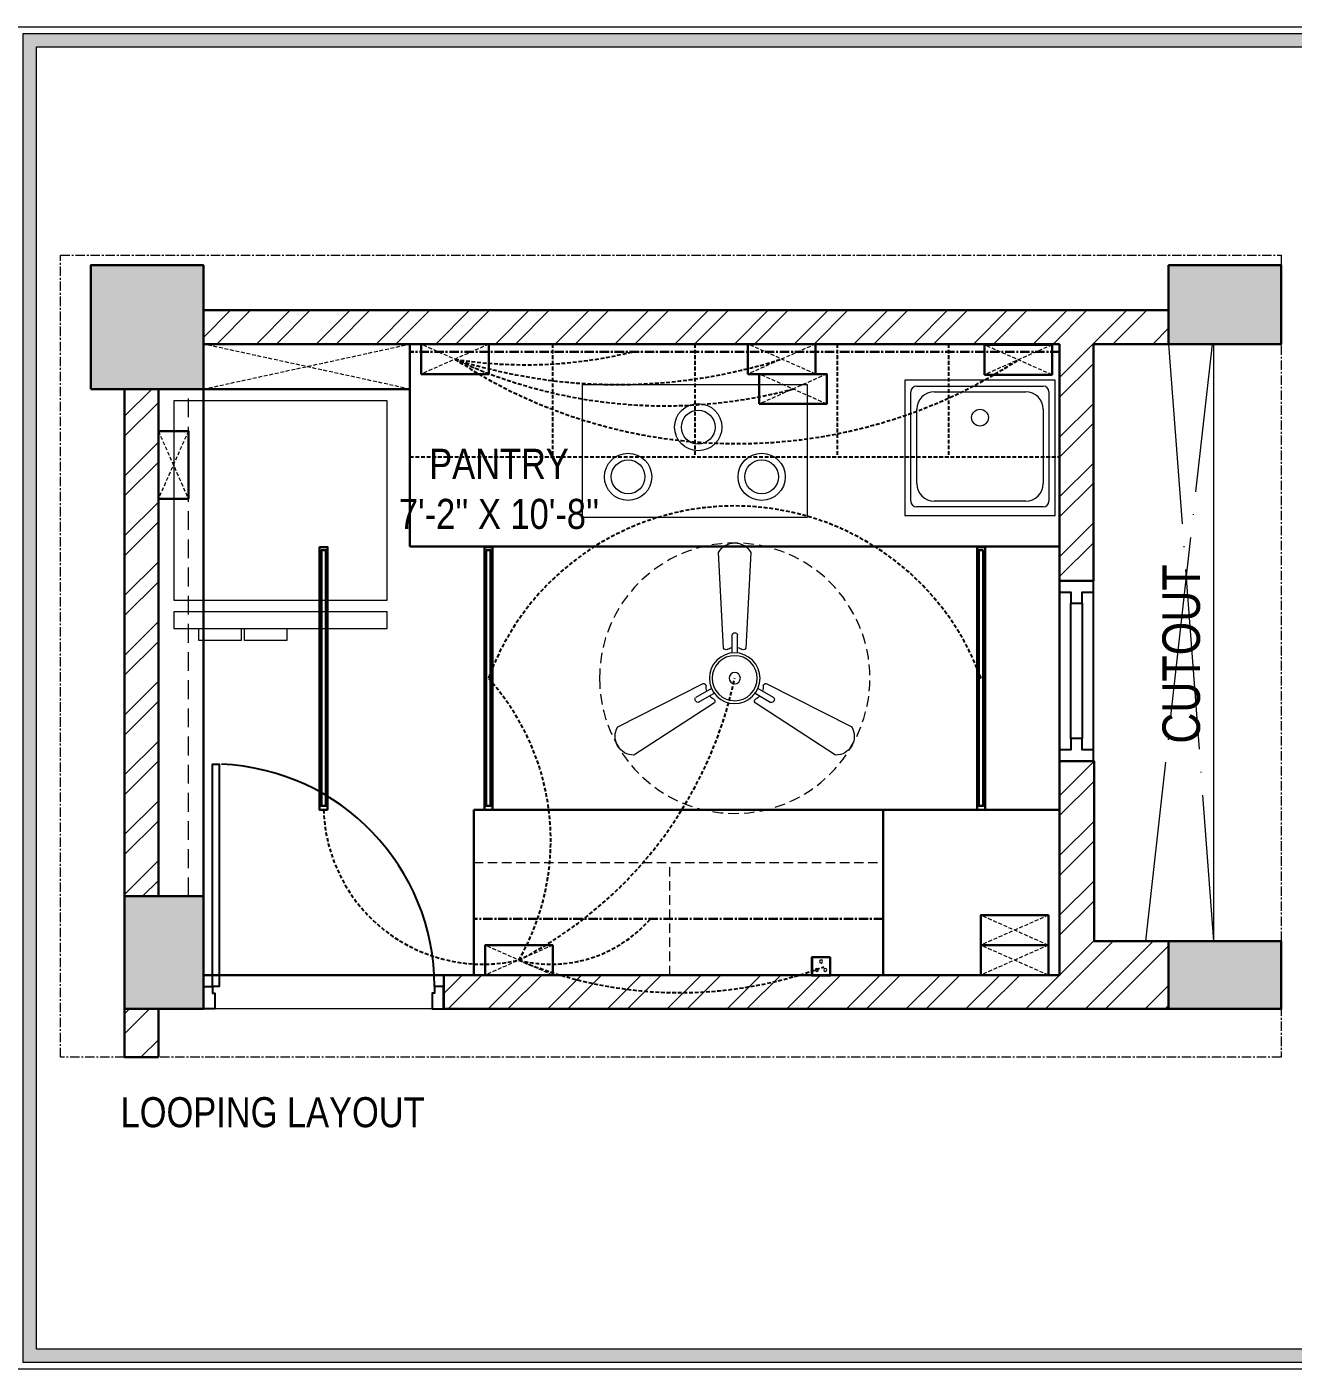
# Model space of a CAD drawing. Header units: millimetres. Extents: x 56222 to 3066687, y -650199 to -121287.
# Drawn here: x 133600.6 to 133769.2, y -185250.5 to -185071.8 of the extents above; entities that cross this region are included whole.
import ezdxf

# ---------------------------------------------------------------- set-up
doc = ezdxf.new("R2010")
doc.units = ezdxf.units.MM
doc.header["$MEASUREMENT"] = 0
for name, pattern in [('ACAD_ISO02W100', [15, 12, -3]), ('ACAD_ISO04W100', [30, 24, -3, 0, -3]), ('CENTER', [2, 1.25, -0.25, 0.25, -0.25]), ('DASHED', [0.75, 0.5, -0.25]), ('DASHED2', [0.375, 0.25, -0.125]), ('DASHEDX2', [1.5, 1, -0.5]), ('HIDDEN', [0.375, 0.25, -0.125])]:
    doc.linetypes.add(name, pattern=pattern)
doc.layers.add('AR DOOR', color=40, linetype='Continuous')
doc.layers.add('AR ELE-5', color=134, linetype='Continuous')
for name, color, linetype, lineweight in [('COLUMN', 1, 'Continuous', 30), ('dim05', 1, 'Continuous', 13), ('Dimension', 10, 'DASHEDX2', 20), ('el', 7, 'Continuous', 20), ('ELEC-wires', 1, 'DASHED2', 13), ('Electrical', 84, 'Continuous', 30), ('FIRST FLOOR', 7, 'Continuous', 9), ('FIRST FLOOR ( TEXT )', 7, 'Continuous', 9), ('FIRST FLOOR_( PLine )_', 251, 'Continuous', 30), ('FURNITURE', 32, 'Continuous', 9), ('FURNITURE-1', 252, 'Continuous', 13), ('GROUND FLOOR', 7, 'Continuous', 9), ('hatch-rcc', 251, 'Continuous', 9), ('hatch-wall', 8, 'Continuous', 9), ('Labelling', 1, 'Continuous', 25), ('Looping', 10, 'Continuous', 25), ('SECTION ( SLAB PLine )', 104, 'Continuous', 30)]:
    doc.layers.add(name, color=color, linetype=linetype, lineweight=lineweight)
doc.layers.add('XX~SLAB ( PLINE )', color=251, linetype='Continuous', plot=False)
doc.styles.add("Cn_BT_0'-0", font='swissc.ttf')
doc.styles.add('KATHA', font='swissc.ttf')

# ---------------------------------------------------------------- blocks, each defined once
blk = doc.blocks.new('*U144')
for points in [[(-1025.5, 0), (-985.5, 0), (-985.5, 30), (-975.5, 30), (-975.5, 100), (-1025.5, 100)], [(40, 0), (0, 0), (0, 30), (-10, 30), (-10, 100), (40, 100)], [(0, 0), (0, -985.5), (-30, -985.5), (-30, 0)]]:
    blk.add_lwpolyline(points, close=True)
at = {"layer": 'AR ELE-5', "linetype": 'ByBlock', "ltscale": 15}
blk.add_arc((1.4, 0.6), 987, 180.03474, 267.62699, dxfattribs=at)
blk = doc.blocks.new('6616')
at = {"color": 242, "linetype": 'DASHED', "true_color": 0xcd2027}
for p, q in [((386784.79, -36915.77), (386775.78, -36911.78)), ((386784.79, -36911.78), (386775.78, -36915.77))]:
    blk.add_line(p, q, dxfattribs=at)
at = {"layer": 'ELEC-wires', "color": 5, "linetype": 'ByBlock', "lineweight": 30, "ltscale": 4}
blk.add_lwpolyline([(386775.78, -36911.78), (386784.79, -36911.78), (386784.79, -36915.77), (386775.78, -36915.77)], close=True, dxfattribs=at)
blk = doc.blocks.new('fan')
at = {"layer": 'Electrical', "lineweight": 15, "ltscale": 20}
for p, q in [((3300835.29, -509900.78), (3300836.47, -509923.43)), ((3300841.81, -509923.43), (3300842.99, -509900.78)), ((3300838.47, -509924.57), (3300838.47, -509920.25)), ((3300839.81, -509920.28), (3300839.81, -509924.57)), ((3300831.66, -509931.77), (3300811.45, -509942.07)), ((3300829.93, -509935.08), (3300833.64, -509932.93)), ((3300834.31, -509934.09), (3300830.57, -509936.25)), ((3300847.68, -509936.23), (3300843.97, -509934.09)), ((3300844.64, -509932.93), (3300848.38, -509935.09)), ((3300866.83, -509942.07), (3300846.62, -509931.77)), ((3300815.3, -509948.74), (3300834.33, -509936.39)), ((3300843.95, -509936.39), (3300862.98, -509948.74))]:
    blk.add_line(p, q, dxfattribs=at)
at = {"layer": 'Electrical', "linetype": 'DASHED', "lineweight": 15, "ltscale": 5}
blk.add_circle((3300839.14, -509930.53), 32, dxfattribs=at)
at = {"layer": 'Electrical', "lineweight": 15, "ltscale": 20}
for centre, major_axis, start_param, end_param in [((3300839.14, -509902.94), (3.12, 3.12), -0.272136, 1.842967), ((3300839.13, -509920.5), (0.501, 0.501), -0.465536, 1.983618), ((3300839.14, -509930.53), (4.24, -4.24), 3.14161, 9.424795), ((3300839.14, -509930.53), (3.77, -3.77), 1.749190548672175e-05, 6.283202799085073), ((3300837.1, -509923.08), (0.51, 0.51), 2.863014, 4.257784), ((3300839.14, -509926.42), (2.27, -2.27), 2.565057, 2.951308), ((3300839.14, -509926.42), (2.27, 2.27), 0.19032, 0.57657), ((3300841.18, -509923.08), (0.51, -0.51), 5.167028, 6.561799), ((3300839.14, -509930.53), (0.943, 0.943), 1.570814, 7.853999), ((3300831.67, -509932.49), (0.51, -0.51), 0.978238, 2.373008), ((3300835.59, -509932.58), (2.27, -2.27), 3.855511, 4.241762), ((3300835.59, -509932.58), (2.27, -2.27), 4.659452, 5.045703), ((3300842.69, -509932.58), (2.27, 2.27), 4.37911, 4.765361), ((3300842.69, -509932.58), (2.27, 2.27), 5.183051, 5.569301), ((3300846.61, -509932.49), (0.51, -0.51), 2.339416, 3.734186), ((3300830.46, -509935.55), (0.501, -0.501), 3.199655, 5.648809), ((3300833.71, -509936.02), (0.51, 0.51), -1.325776, 0.068994), ((3300844.57, -509936.02), (0.51, -0.51), 3.072633, 4.467404), ((3300847.83, -509935.54), (0.501, 0.501), 3.723254, 6.172408), ((3300815.25, -509944.32), (3.12, -3.12), 3.393055, 5.508159), ((3300863.03, -509944.32), (3.12, -3.12), 5.48745, 7.602554)]:
    blk.add_ellipse(centre, major_axis=major_axis, ratio=1, start_param=start_param, end_param=end_param, dxfattribs=at)
blk = doc.blocks.new('erfer')
at = {"layer": 'hatch-rcc', "lineweight": 30}
blk.add_lwpolyline([(1905.9, -1304.21), (1908.38, -1304.21), (1908.38, -1306.73), (1905.9, -1306.73)], close=True, dxfattribs=at)
at = {"layer": 'hatch-rcc'}
blk.add_lwpolyline([(1905.96, -1304.28), (1908.31, -1304.28), (1908.31, -1306.66), (1905.96, -1306.66)], close=True, dxfattribs=at)
for centre in [(1907.14, -1304.81), (1906.56, -1305.95), (1907.72, -1305.95)]:
    blk.add_circle(centre, 0.211, dxfattribs=at)

msp = doc.modelspace()

# ---------------------------------------------------------------- hatches: boundary and pattern name
at = {"layer": 'Dimension', "linetype": 'Continuous', "true_color": 0xd39e00}
h = msp.add_hatch(color=42, dxfattribs=at)
h.paths.add_polyline_path([(133600.071, -185072.689), (133600.071, -185249.6), (133851.41, -185249.6), (133851.41, -185072.689)])
h.paths.add_polyline_path([(133601.835, -185074.453), (133849.646, -185074.453), (133849.646, -185247.836), (133601.835, -185247.836)], flags=16)
at = {"layer": 'FURNITURE', "linetype": 'CENTER', "lineweight": 15, "true_color": 0x636466}
h = msp.add_hatch(dxfattribs=at)
h.set_pattern_fill('AR-CONC', color=251)
h.set_pattern_definition([(50, (421.9974, -761.5184), (7.17260183, -0.62752135), [0.75, -8.25]), (355, (421.9974, -761.5184), (-1.38751334, 7.52192134), [0.6, -6.6]), (100.4514445, (422.595, -761.571), (5.78508847, 6.8943999), [0.63740192, -7.01142112]), (46.1842, (421.997, -759.518), (10.6724133, -1.6551928), [1.125, -12.375]), (96.6356355, (422.887, -759.656), (9.34661946, 9.741186), [0.9561034, -10.5171376]), (351.184164, (421.997, -759.518), (9.34661945, 9.741186), [0.9, -9.9]), (21, (422.9974, -760.0184), (5.96907052, -4.0261889), [0.75, -8.25]), (326, (422.9974, -760.0184), (2.43315332, 7.25150045), [0.6, -6.6]), (71.4514447, (423.495, -760.354), (8.40222377, 3.22531153), [0.6374019, -7.01142112]), (37.5, (421.9974, -761.5184), (0.121598553, 3.328938538), [0, -6.52, 0, -6.7, 0, -6.625]), (7.5, (421.9974, -761.5184), (2.630695374, 3.94411712), [0, -3.82, 0, -6.37, 0, -2.525]), (327.5, (419.7674, -761.5184), (5.338224362, -0.225548717), [0, -2.5, 0, -7.8, 0, -10.35]), (317.5, (418.7674, -761.5184), (5.83186169, 1.00104982), [0, -3.25, 0, -5.18, 0, -7.35])])
h.paths.add_polyline_path([(133624.07, -185187.532), (133613.57, -185187.532), (133613.57, -185202.532), (133624.07, -185202.532), (133624.07, -185199.532)])
h.paths.add_polyline_path([(133624.07, -185103.532), (133609.07, -185103.532), (133609.07, -185120.032), (133624.07, -185120.032)])
h.paths.add_polyline_path([(133767.57, -185103.532), (133752.57, -185103.532), (133752.57, -185114.035), (133767.57, -185114.035)])
h.paths.add_polyline_path([(133767.57, -185193.532), (133752.57, -185193.532), (133752.57, -185202.532), (133767.57, -185202.532), (133767.57, -185198.032)])
at = {"layer": 'hatch-wall', "linetype": 'CENTER', "lineweight": 15}
h = msp.add_hatch(dxfattribs=at)
h.set_pattern_fill('ANSI32', color=256, scale=15)
h.set_pattern_definition([(45, (421.9974, -761.5184), (-3.97747564, 3.97747564), []), (45, (424.649, -761.5184), (-3.97747564, 3.97747564), [])])
h.paths.add_polyline_path([(133618.07, -185120.032), (133613.57, -185120.032), (133613.57, -185187.532), (133618.07, -185187.532)])
h.paths.add_polyline_path([(133752.57, -185109.532), (133624.07, -185109.532), (133624.07, -185114.032), (133738.07, -185114.032), (133738.07, -185140.986), (133738.07, -185145.537), (133742.57, -185145.537), (133742.57, -185114.032), (133752.57, -185114.032)])
h.paths.add_polyline_path([(133742.654, -185169.537), (133738.07, -185169.537), (133738.07, -185198.032), (133714.57, -185198.032), (133660.07, -185198.032), (133656.07, -185198.032), (133656.07, -185202.532), (133752.57, -185202.532), (133752.57, -185193.532), (133742.654, -185193.532)])
h.paths.add_polyline_path([(133618.07, -185202.532), (133613.57, -185202.532), (133613.57, -185208.966), (133618.07, -185208.966)])

# ---------------------------------------------------------------- linework, layer by layer
at = {"layer": 'COLUMN', "transparency": 33554687}
for points in [[(133609.07, -185120.032), (133609.07, -185103.532), (133624.07, -185103.532), (133624.07, -185120.032)], [(133752.57, -185114.035), (133752.57, -185103.532), (133767.57, -185103.532), (133767.57, -185114.035)], [(133613.57, -185187.532), (133624.07, -185187.532), (133624.07, -185202.532), (133613.57, -185202.532)], [(133752.57, -185202.532), (133752.57, -185193.532), (133767.57, -185193.532), (133767.57, -185202.532)]]:
    msp.add_lwpolyline(points, close=True, dxfattribs=at)
at = {"layer": 'Dimension', "color": 42, "linetype": 'Continuous', "true_color": 0xd39e00}
for points in [[(133599.19, -185071.808), (133852.292, -185071.808), (133852.292, -185250.482), (133599.19, -185250.482)], [(133600.071, -185072.689), (133851.41, -185072.689), (133851.41, -185249.6), (133600.071, -185249.6)], [(133601.835, -185074.453), (133849.646, -185074.453), (133849.646, -185247.836), (133601.835, -185247.836)]]:
    msp.add_lwpolyline(points, close=True, dxfattribs=at)
at = {"layer": 'Electrical', "color": 7, "lineweight": 30}
for points in [[(133640.6, -185176.032), (133640.6, -185141.055), (133639.54, -185141.055), (133639.54, -185176.032)], [(133662.539, -185176.032), (133662.539, -185141.055), (133661.479, -185141.055), (133661.479, -185176.032)], [(133727.078, -185176.032), (133727.078, -185141.055), (133728.138, -185141.055), (133728.138, -185176.032)]]:
    msp.add_lwpolyline(points, close=True, dxfattribs=at)
at = {"layer": 'Electrical', "color": 175, "lineweight": 30, "ltscale": 8, "true_color": 0x4554a5}
for points in [[(133639.767, -185141.454), (133640.389, -185141.454), (133640.389, -185175.518), (133639.767, -185175.518)], [(133639.786, -185141.472), (133640.37, -185141.472), (133640.37, -185175.499), (133639.786, -185175.499)], [(133661.706, -185141.454), (133662.328, -185141.454), (133662.328, -185175.518), (133661.706, -185175.518)], [(133661.725, -185141.472), (133662.309, -185141.472), (133662.309, -185175.499), (133661.725, -185175.499)], [(133727.911, -185141.454), (133727.289, -185141.454), (133727.289, -185175.518), (133727.911, -185175.518)], [(133727.892, -185141.472), (133727.308, -185141.472), (133727.308, -185175.499), (133727.892, -185175.499)]]:
    msp.add_lwpolyline(points, close=True, dxfattribs=at)
at = {"layer": 'FIRST FLOOR', "transparency": 33554687}
for p, q in [((133738.07, -185196.001), (133738.07, -185114.032)), ((133758.57, -185114.035), (133758.57, -185193.532)), ((133738.07, -185145.537), (133742.57, -185145.537)), ((133659.57, -185198.032), (133738.07, -185198.032)), ((133613.57, -185202.532), (133617.57, -185202.532)), ((133659.57, -185202.532), (133767.57, -185202.532))]:
    msp.add_line(p, q, dxfattribs=at)
at = {"layer": 'FIRST FLOOR_( PLine )_', "transparency": 33554687}
for p, q in [((133767.57, -185112.532), (133767.57, -185103.532)), ((133624.07, -185109.532), (133752.57, -185109.532)), ((133624.07, -185114.032), (133738.07, -185114.032)), ((133738.07, -185114.032), (133738.07, -185145.537)), ((133742.57, -185145.537), (133742.57, -185114.032)), ((133742.57, -185114.032), (133752.557, -185114.032)), ((133613.57, -185120.032), (133613.57, -185202.532)), ((133618.07, -185187.532), (133618.07, -185120.032)), ((133738.07, -185145.537), (133742.57, -185145.537)), ((133613.57, -185202.532), (133617.57, -185202.532))]:
    msp.add_line(p, q, dxfattribs=at)
msp.add_lwpolyline([(133613.57, -185120.032), (133613.57, -185202.532), (133618.07, -185202.532)], dxfattribs=at)
for points in [[(133656.07, -185198.032), (133656.07, -185202.532), (133767.57, -185202.532), (133767.57, -185198.032), (133767.57, -185193.532), (133742.654, -185193.532), (133742.654, -185169.537), (133738.07, -185169.537), (133738.07, -185198.032)], [(133618.07, -185208.966), (133618.07, -185202.532), (133613.57, -185202.532), (133613.57, -185208.966)], [(133618.07, -185208.966), (133618.07, -185202.532), (133613.57, -185202.532), (133613.57, -185208.966)]]:
    msp.add_lwpolyline(points, close=True, dxfattribs=at)
at = {"layer": 'FURNITURE', "color": 9, "linetype": 'DASHED', "lineweight": 15, "true_color": 0xc7c8ca}
for p, q in [((133624.07, -185120.032), (133651.547, -185114.032)), ((133651.547, -185120.032), (133624.07, -185114.032))]:
    msp.add_line(p, q, dxfattribs=at)
at = {"layer": 'FURNITURE', "color": 9, "lineweight": 30, "true_color": 0xc7c8ca}
for p, q in [((133651.547, -185114.032), (133738.07, -185114.032)), ((133651.547, -185140.986), (133651.547, -185114.032)), ((133738.07, -185114.032), (133738.07, -185140.986)), ((133624.07, -185120.032), (133651.547, -185120.032)), ((133738.07, -185140.986), (133651.547, -185140.986)), ((133660.07, -185176.032), (133738.07, -185176.032)), ((133660.07, -185198.032), (133660.07, -185176.032)), ((133714.57, -185176.032), (133738.07, -185176.032)), ((133714.57, -185198.032), (133714.57, -185176.032)), ((133738.07, -185176.032), (133738.07, -185198.032)), ((133738.07, -185176.032), (133738.07, -185198.032)), ((133738.07, -185198.032), (133665.036, -185198.032)), ((133738.07, -185198.032), (133714.57, -185198.032))]:
    msp.add_line(p, q, dxfattribs=at)
at = {"layer": 'FURNITURE', "color": 9, "linetype": 'DASHED', "lineweight": 25, "true_color": 0xc7c8ca}
for p, q in [((133670.547, -185114.032), (133670.547, -185129.032)), ((133689.502, -185114.032), (133689.502, -185129.032)), ((133708.458, -185114.032), (133708.458, -185129.032)), ((133723.264, -185114.032), (133723.264, -185129.032)), ((133651.547, -185129.032), (133738.07, -185129.032))]:
    msp.add_line(p, q, dxfattribs=at)
at = {"layer": 'FURNITURE', "color": 3, "linetype": 'CENTER', "lineweight": 30}
for p, q in [((133738.07, -185115.088), (133651.547, -185115.088)), ((133714.57, -185190.532), (133660.07, -185190.532))]:
    msp.add_line(p, q, dxfattribs=at)
at = {"layer": 'FURNITURE', "color": 9, "true_color": 0xc7c8ca}
for p, q in [((133674.542, -185119.426), (133704.462, -185119.426)), ((133674.542, -185137.136), (133674.542, -185119.426)), ((133704.462, -185119.426), (133704.462, -185137.136)), ((133737.467, -185118.847), (133717.467, -185118.847)), ((133717.467, -185118.847), (133717.467, -185136.847)), ((133719.027, -185119.621), (133735.875, -185119.621)), ((133737.467, -185136.847), (133737.467, -185118.847)), ((133718.252, -185134.937), (133718.252, -185120.396)), ((133721.384, -185120.396), (133733.551, -185120.396)), ((133736.649, -185120.396), (133736.649, -185134.937)), ((133648.547, -185121.582), (133620.13, -185121.582)), ((133620.13, -185121.582), (133620.13, -185148.139)), ((133648.547, -185148.139), (133648.547, -185121.582)), ((133719.06, -185132.613), (133719.06, -185122.72)), ((133735.875, -185122.72), (133735.875, -185132.613)), ((133735.875, -185135.712), (133719.027, -185135.712)), ((133733.551, -185134.937), (133721.384, -185134.937)), ((133704.462, -185137.136), (133674.542, -185137.136)), ((133717.467, -185136.847), (133737.467, -185136.847)), ((133620.13, -185148.139), (133648.547, -185148.139)), ((133648.547, -185149.689), (133620.13, -185149.689)), ((133620.13, -185149.689), (133620.13, -185151.902)), ((133648.547, -185151.902), (133648.547, -185149.689)), ((133620.13, -185151.902), (133648.547, -185151.902)), ((133623.451, -185153.479), (133623.451, -185151.902)), ((133629.078, -185153.479), (133623.451, -185153.479)), ((133629.078, -185151.902), (133629.078, -185153.479)), ((133629.554, -185153.479), (133629.554, -185151.902)), ((133635.181, -185153.479), (133629.554, -185153.479)), ((133635.181, -185151.902), (133635.181, -185153.479))]:
    msp.add_line(p, q, dxfattribs=at)
at = {"layer": 'FURNITURE', "color": 9, "linetype": 'HIDDEN', "lineweight": 18, "ltscale": 5, "true_color": 0xc7c8ca}
for p, q in [((133660.07, -185183.032), (133714.57, -185183.032)), ((133686.188, -185198.032), (133686.188, -185183.032))]:
    msp.add_line(p, q, dxfattribs=at)
at = {"layer": 'FURNITURE', "color": 9, "linetype": 'CENTER', "lineweight": 15, "true_color": 0xc7c8ca}
msp.add_lwpolyline([(133767.57, -185208.966), (133605.04, -185208.966), (133605.04, -185102.218), (133767.57, -185102.218)], close=True, dxfattribs=at)
at = {"layer": 'FURNITURE', "color": 9, "true_color": 0xc7c8ca}
for centre, radius in [((133689.948, -185125.097), 3.143), ((133689.948, -185125.097), 2.245), ((133727.467, -185123.825), 1.117), ((133680.614, -185131.704), 3.143), ((133698.39, -185131.704), 3.143), ((133680.614, -185131.704), 2.245), ((133698.39, -185131.704), 2.245)]:
    msp.add_circle(centre, radius, dxfattribs=at)
for centre, radius, start, end in [((133719.027, -185120.396), 0.775, 90, 180), ((133735.875, -185120.396), 0.775, 0, 90), ((133721.384, -185122.72), 2.324, 90, 180), ((133733.551, -185122.72), 2.324, 0, 90), ((133721.384, -185132.613), 2.324, 180, 270), ((133733.551, -185132.613), 2.324, 270, 0), ((133719.027, -185134.937), 0.775, 180, 270), ((133735.875, -185134.937), 0.775, 270, 0)]:
    msp.add_arc(centre, radius, start, end, dxfattribs=at)
at = {"layer": 'GROUND FLOOR', "color": 1, "linetype": 'ACAD_ISO04W100', "transparency": 33554687}
for p, q in [((133749.57, -185193.532), (133758.403, -185114.035)), ((133752.557, -185114.032), (133758.57, -185193.532))]:
    msp.add_line(p, q, dxfattribs=at)
at = {"layer": 'Labelling', "color": 251, "linetype": 'DASHED2', "lineweight": 0, "ltscale": 10, "true_color": 0x636466, "transparency": 33554687}
msp.add_line((133622.07, -185187.532), (133622.07, -185120.032), dxfattribs=at)
at = {"layer": 'Labelling', "color": 251, "linetype": 'ACAD_ISO02W100', "lineweight": 0, "ltscale": 10, "true_color": 0x636466, "transparency": 33554687}
msp.add_lwpolyline([(133656.07, -185198.032), (133656.07, -185202.532), (133624.07, -185202.532), (133624.07, -185198.032)], close=True, dxfattribs=at)
at = {"layer": 'Looping', "linetype": 'DASHED', "lineweight": 25}
for centre, radius, start, end in [((133666.955, -185056.747), 60.042, 260.98495, 283.67), ((133679.274, -185047.87), 71.555, 252.3231, 287.73423), ((133695.118, -185058.856), 68.429, 236.69721, 303.17902), ((133685.511, -185056.113), 66.137, 244.98682, 284.94742), ((133638.235, -185180.086), 32.082, 330.18211, 42.18149), ((133661.281, -185175.365), 21.221, 181.8013, 283.04332), ((133670.382, -185179.133), 17.447, 255.68941, 319.20532), ((133687.498, -185145.173), 55.195, 247.15575, 290.32848)]:
    msp.add_arc(centre, radius, start, end, dxfattribs=at)
at = {"layer": 'Looping', "color": 251, "linetype": 'DASHED', "lineweight": 25, "true_color": 0x636466}
msp.add_arc((133694.802, -185170.494), 34.915, 20.01611, 159.88282, dxfattribs=at)
at = {"layer": 'Looping', "color": 6, "linetype": 'DASHED', "lineweight": 25}
msp.add_arc((133640.963, -185147.045), 55.052, 297.13269, 347.98045, dxfattribs=at)
at = {"layer": 'SECTION ( SLAB PLine )', "color": 9, "true_color": 0xc7c8ca}
msp.add_lwpolyline([(133738.07, -185114.032), (133624.07, -185114.032), (133624.07, -185198.032), (133738.07, -185198.032)], close=True, dxfattribs=at)
at = {"layer": 'XX~SLAB ( PLINE )', "transparency": 33554687}
msp.add_lwpolyline([(133738.07, -185145.537), (133738.07, -185147.037), (133739.57, -185147.037), (133739.57, -185148.537), (133741.07, -185148.537), (133741.07, -185166.537), (133739.57, -185166.537), (133739.57, -185168.037), (133738.07, -185168.037), (133738.07, -185169.537), (133742.57, -185169.537), (133742.57, -185168.037), (133741.07, -185168.037), (133741.07, -185166.537), (133739.57, -185166.537), (133739.57, -185148.537), (133741.07, -185148.537), (133741.07, -185147.037), (133742.57, -185147.037), (133742.57, -185145.537), (133738.07, -185145.537), (133738.07, -185169.537), (133742.57, -185169.537), (133742.57, -185145.537)], close=True, dxfattribs=at)

# ---------------------------------------------------------------- block references
at = {"layer": 'AR DOOR', "linetype": 'ByBlock', "lineweight": -2, "transparency": 33554687, "extrusion": (0, 0, -1), "xscale": -0.02999999999996949, "yscale": 0.02999999999996949, "zscale": -0.02999999999996949, "rotation": 180}
msp.add_blockref('*U144', (-133625.27, -185199.532), dxfattribs=at)
at = {"layer": 'dim05', "color": 1, "lineweight": 35, "transparency": 33554687, "xscale": -0.5625052429282242, "yscale": 0.5625052429282242, "zscale": 0.5625052429282242}
msp.add_blockref('fan', (1990434.131, 101680.087), dxfattribs=at)
at = {"layer": 'el', "color": 1, "transparency": 33554687, "xscale": -1}
for p, rotation in [((-253122.741, -222029.824), 180.0000000001202), ((-253079.217, -222029.803), 180.0000000001202), ((-253047.721, -222029.905), 180.0000000001202), ((-253077.717, -222033.789), 180.0000000001202), ((170533.841, -571910.404), 270.0000000001201), ((-253048.217, -222105.829), 180.0000000001202), ((-253114.217, -222109.816), 180.0000000001202), ((-253048.217, -222109.816), 180.0000000001202)]:
    msp.add_blockref('6616', p, dxfattribs=dict(at, rotation=rotation))
at = {"layer": 'FURNITURE-1', "transparency": 33554687, "xscale": -0.9762505880272067, "yscale": 0.9762505880272067, "zscale": 0.9762505880272067}
msp.add_blockref('erfer', (135568.154, -183922.402), dxfattribs=at)

# ---------------------------------------------------------------- texts
at = {"layer": 'FIRST FLOOR ( TEXT )', "transparency": 33554687, "char_height": 4, "attachment_point": 5, "style": 'KATHA'}
for s, insert in [("PANTRY\\P7'-2'' X 10'-8''", (133663.428, -185133.334)), ('LOOPING LAYOUT', (133633.282, -185216.309))]:
    msp.add_mtext(s, dxfattribs=dict(at, insert=insert))
at = {"layer": 'FIRST FLOOR ( TEXT )', "color": 1, "transparency": 33554687, "insert": (133754.291, -185155.295), "char_height": 5, "attachment_point": 5, "rotation": 90, "style": "Cn_BT_0'-0"}
msp.add_mtext('CUTOUT', dxfattribs=at)

doc.saveas('drawing.dxf')
